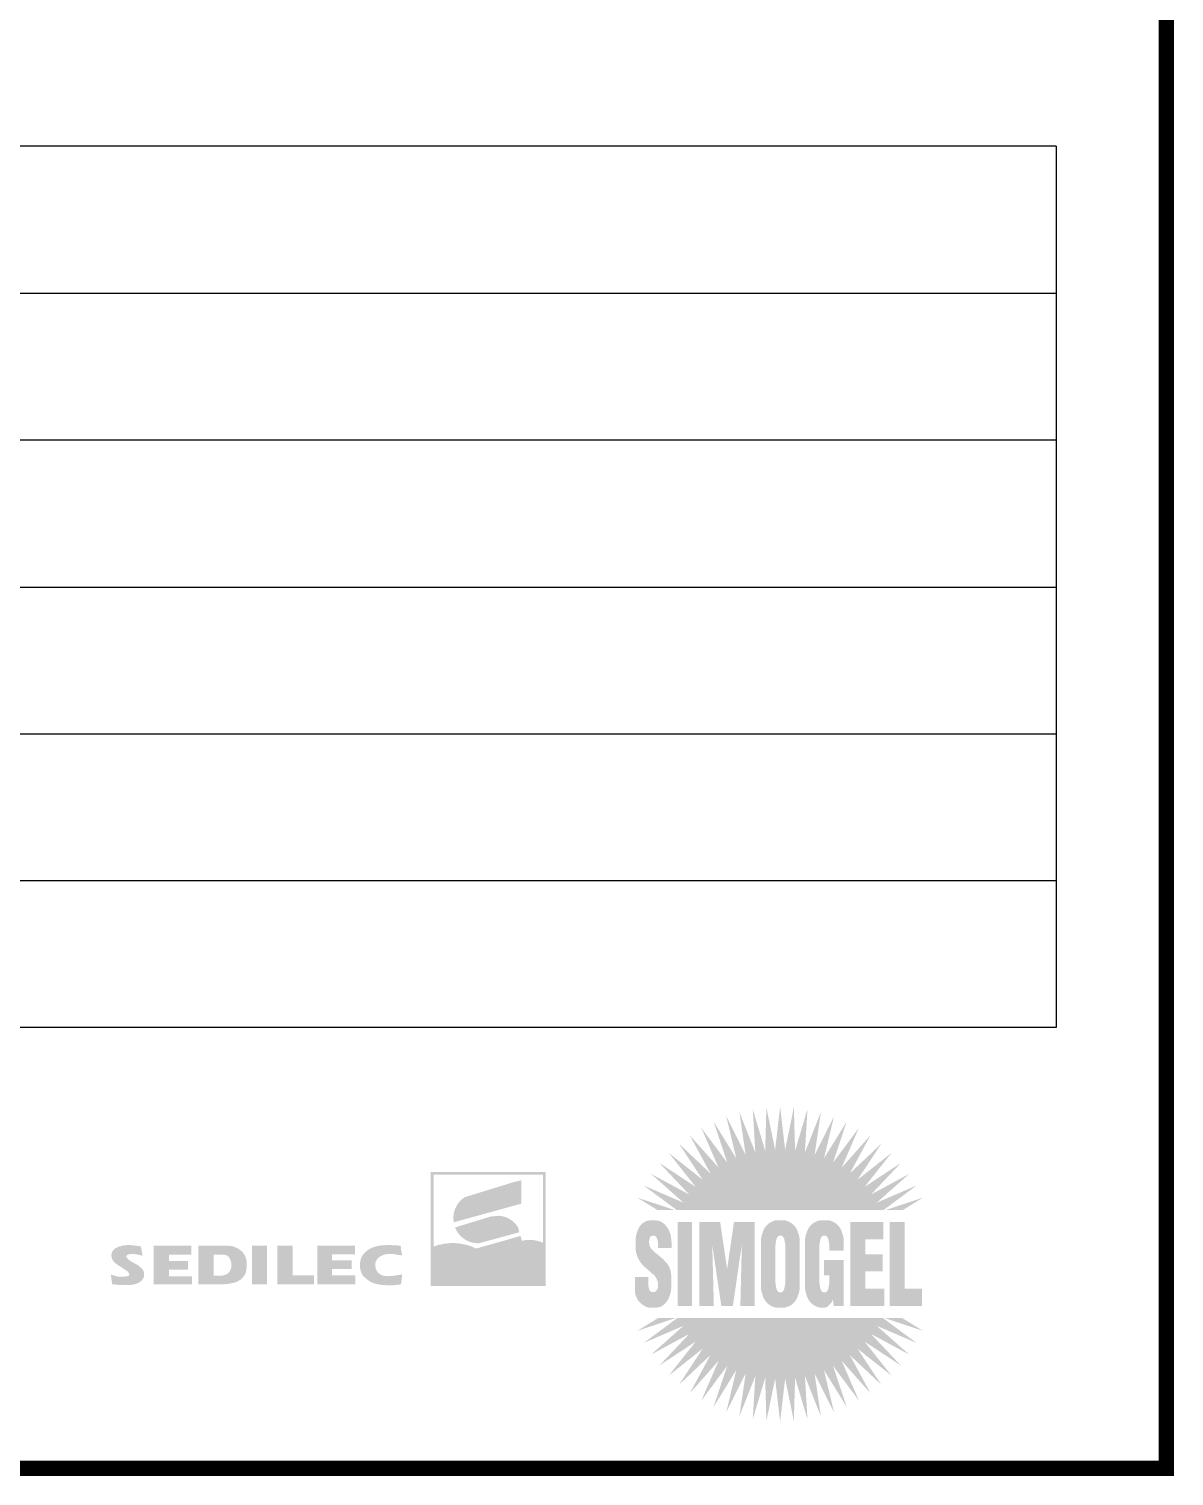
# Model space of a CAD drawing. Header units: millimetres. Extents: x 0 to 200, y 0 to 287.
# Drawn here: x 148.4 to 200.4, y -0.3 to 65.3 of the extents above; entities that cross this region are included whole.
import ezdxf

# ---------------------------------------------------------------- set-up
doc = ezdxf.new("R2010")
doc.units = ezdxf.units.MM
doc.layers.get('0').update_dxf_attribs({"linetype": 'CONTINUOUS'})
doc.layers.add('CARTOUCHE', color=7, linetype='CONTINUOUS')

msp = doc.modelspace()

# ---------------------------------------------------------------- hatches: boundary and pattern name
at = {"layer": 'CARTOUCHE', "true_color": 0x0e1b8d}
h = msp.add_hatch(color=166, dxfattribs=at)
h.paths.add_polyline_path([(188.3339328280084, 13.36293865322364), (186.6031781525354, 12.42782911897604), (187.9543768744857, 13.85758560226418), (186.3117084090921, 12.7751892328568), (187.5331539237185, 14.3172697892835), (185.9910733672917, 13.09582427465517), (187.0734697366995, 14.73849274005119), (185.6437132534115, 13.38729401809979), (186.5788227876595, 15.11804869357246), (185.2722716876559, 13.64738020244675), (186.0529776385531, 15.45304899985615), (184.8795755646247, 13.87410341478949), (185.4999362884828, 15.74094410429808), (184.4686135389281, 14.06573815458017), (184.9239077160552, 15.97954295130825), (184.0425132797315, 14.22082596574069), (184.3292758465237, 16.16702965960235), (183.604517667291, 14.33818653638366), (183.7205661874641, 16.30197734211436), (183.1579601126862, 14.41692668169856), (183.1024113869296, 16.38335896550154), (182.7062391885472, 14.45644714163979), (182.479515976205, 16.4105551664681), (182.2527927638635, 14.45644714164081), (181.8566205654802, 16.38335896550393), (181.801071839724, 14.41692668170049), (181.2384657649457, 16.30197734211669), (181.35451428512, 14.33818653638434), (180.6297561058864, 16.16702965960343), (180.9165186726792, 14.22082596574069), (180.0351242363548, 15.97954295130904), (180.4904184134806, 14.06573815458052), (179.4590956639274, 15.74094410429757), (180.0794563877857, 13.87410341478864), (178.9060543138563, 15.45304899985734), (179.6867602647544, 13.64738020244687), (178.3802091647508, 15.11804869357252), (179.3153186989995, 13.38729401809962), (177.8855622157092, 14.73849274005204), (178.9679585851172, 13.09582427465665), (177.42587802869, 14.3172697892843), (178.6473235433185, 12.77518923285754), (177.0046550779227, 13.85758560226549), (178.3558537998747, 12.42782911897575), (176.6250991244034, 13.36293865322313), (178.0957676155288, 12.0563875532203), (176.2900988181177, 12.83709350411806), (177.7957294583499, 11.71817583366362), (187.1633024940611, 11.71817583366362), (188.6689331342928, 12.83709350411806), (186.863264336882, 12.05638755322008)])
h.paths.add_polyline_path([(188.9568282387327, 12.28405215404746), (187.2539465128385, 11.71817583366362), (188.0376597445625, 11.71817583366362)])
h.paths.add_polyline_path([(176.002203713678, 12.28405215404712), (176.9213722078473, 11.71817583366362), (177.7050854395715, 11.71817583366362)])
h.paths.add_polyline_path([(176.8944384973013, 9.7223716624149), (176.7960912819239, 9.805709149219638), (176.7020190568602, 9.901868032818982), (176.6100859296712, 9.983068726327872), (176.575877459301, 10.06854300646012), (176.5502221749854, 10.13478550987685), (176.5309799103952, 10.27581832686133), (176.5566362631826, 10.41044076390443), (176.5822915474873, 10.49805183735145), (176.6229141060635, 10.53865218410499), (176.657121507964, 10.55147294398677), (176.7875391643307, 10.55574716751198), (176.8516789778139, 10.51087259723283), (176.8773353306004, 10.46813545716572), (176.8965765267086, 10.42539831709701), (176.9222328794945, 10.34633441690153), (176.9350610558866, 10.27368153354593), (176.9350610558866, 10.0073402781573), (177.5630721990491, 10.0073402781573), (177.558828194666, 10.24321296265754), (177.5290966574081, 10.50498829517358), (177.4951189788079, 10.6479037830992), (177.4512300754673, 10.75968832606429), (177.3846904548708, 10.90118862629146), (177.3068238729305, 10.99316372590442), (177.2485265105968, 11.07192446257642), (177.2018061340377, 11.1115446230699), (177.1536710893545, 11.13984455572466), (177.1097821860105, 11.16531474989461), (177.0573999315013, 11.20493491038621), (176.9993536620733, 11.22332980292992), (176.9342287096086, 11.24172469547278), (176.8450362348, 11.25162973559566), (176.5434811317681, 11.25162973559577), (176.4457942373076, 11.23465003075518), (176.3679276553664, 11.20210453498163), (176.2574991314283, 11.13559962952513), (176.2121955599922, 11.09173454286338), (176.1399919244526, 11.02239989885925), (176.0918568797661, 10.96296965812337), (176.056462396017, 10.88655971257333), (176.0309791371249, 10.83137439801442), (176.0083273513879, 10.77477453268068), (175.9711260672424, 10.67039838907164), (175.9348821415865, 10.50739003811481), (175.9185803352213, 10.36568338288345), (175.9185803352213, 9.930820149196848), (175.9584015334551, 9.744436999012748), (176.0126290537186, 9.583194766640645), (176.0899036974855, 9.438212544192027), (176.1495548245611, 9.347429081029475), (176.1956480030858, 9.290520320098494), (176.2539432284627, 9.222771552535278), (176.3339286071548, 9.134698091026337), (176.4320033600214, 9.05509410119555), (176.4902985853874, 9.003605343570769), (176.5662173274598, 8.938566577668496), (176.6651831930286, 8.846428432124696), (176.7438137385001, 8.797649039250132), (176.7871961821012, 8.747514963997958), (176.8237991171918, 8.690606203059303), (176.8631149241668, 8.62556743716192), (176.9132747393239, 8.514459280039546), (176.9322552262008, 8.448065831762733), (176.9322552262006, 8.208750712725305), (176.9119370017891, 8.14506726610233), (176.8780448016263, 8.085447866612526), (176.8427966997573, 8.040733794668085), (176.7872132777894, 8.005504410064077), (176.6638454554939, 8.005504410064077), (176.6055502301219, 8.0298944249501), (176.5743687648805, 8.062413807904193), (176.5458991030467, 8.094933190850838), (176.5309873897676, 8.150486632498541), (176.5052284628493, 8.25075478301602), (176.5052284628497, 8.679564299728725), (175.8925041344295, 8.679564299728725), (175.8925041344295, 7.968644566178853), (175.9281507146951, 7.829748542511254), (175.9829370502383, 7.71622781517749), (176.0403956554119, 7.617397780708131), (176.1219057557174, 7.527916774274672), (176.2314784268075, 7.430422952137803), (176.3357054901578, 7.36231051573651), (176.4586405778687, 7.304882045903014), (176.5227803913522, 7.299539744169977), (176.9183094192482, 7.299539744169977), (177.0439167765861, 7.32758619136996), (177.1214190066916, 7.368987756003321), (177.1868954892307, 7.418402773237574), (177.2296550087284, 7.459804337876562), (177.2603887806532, 7.49319308680316), (177.3169765742527, 7.547966965124601), (177.3704262407408, 7.620086127827051), (177.4198680370287, 7.70288925709383), (177.4479284708523, 7.781686296957105), (177.4973702671354, 7.915240018900249), (177.5307763086911, 8.05814276886764), (177.5481476639964, 8.281177497241515), (177.5481476639955, 8.598763578265732), (177.5323223999151, 8.840496362700549), (177.5015886279866, 8.99274750380556), (177.4761993953163, 9.074215057636138), (177.4173079578485, 9.196475938368224), (177.341142396797, 9.311332241136313), (177.2636401666919, 9.387458130137475), (177.1727744514823, 9.502314432905678), (177.0779008660736, 9.570426869304583)])
h.paths.add_polyline_path([(178.479526053049, 11.18456244906861), (177.8258970223965, 11.18456244906872), (177.8258970223962, 7.36836678030221), (178.479526053049, 7.368366780302154)])
h.paths.add_polyline_path([(179.7597761337867, 11.18456244906861), (179.4726700920052, 11.18456244906861), (178.8190410613528, 11.18456244906861), (178.8190410613528, 7.36836678030221), (179.4726700920055, 7.368366780302154), (179.4005359077257, 10.13498995418786), (179.8116313218925, 7.36836678030221), (180.0736748573224, 7.36836678030221), (180.3357173547997, 7.368366780302267), (180.7429459076566, 10.17043078898013), (180.6746796226395, 7.368366780302267), (181.3283086532922, 7.36836678030221), (181.3283086532922, 11.18456244906861), (180.6746796226398, 11.18456244906861), (180.3875735808579, 11.18456244906861), (180.0736748573224, 9.041727519595327)])
h.paths.add_polyline_path([(183.3134288820615, 10.63636127782564), (183.2997405788983, 10.6725784914675), (183.2695688276947, 10.77232247478332), (183.2510552667779, 10.81755498182662), (183.20579977693, 10.90253630278988), (183.161229183056, 10.96969912403955), (183.0974590638319, 11.03480540112992), (183.0343257589201, 11.10039954223674), (182.9492992894202, 11.15728219034992), (182.8944435026507, 11.18538086319751), (182.8107889620558, 11.22170380193734), (182.685875048536, 11.2625595448518), (182.2945590390909, 11.2625595448518), (182.1696451255709, 11.221703801937), (182.0859905849774, 11.18538086319893), (182.0311347982068, 11.15728219035032), (181.9461083287063, 11.10039954223765), (181.882975023797, 11.03480540110553), (181.8192049045714, 10.96969912403966), (181.7746343106971, 10.90253630279045), (181.7293788208486, 10.8175549818244), (181.710865259931, 10.77232247478156), (181.6806935087269, 10.67257849146364), (181.6670052055633, 10.63636127781768), (181.6409235975557, 10.55607134867256), (181.6115852611078, 10.39711812827437), (181.6115852611078, 9.276176099820702), (181.6115852611078, 8.155234071366237), (181.640923597555, 7.99628085096839), (181.6670052055637, 7.915990921824346), (181.680693508726, 7.879773708181631), (181.710865259931, 7.780029724861208), (181.7293788208503, 7.734797217812286), (181.7746343106977, 7.6498158968501), (181.8192049045706, 7.582653075601741), (181.8829750238016, 7.517546798498813), (181.9461083287065, 7.451952657405059), (182.0311347982054, 7.395070009290976), (182.0859905849793, 7.366971336442134), (182.1696451255724, 7.330648397703897), (182.2945590390904, 7.289792654789778), (182.6858750485356, 7.289792654789778), (182.810788962056, 7.330648397704749), (182.8944435026465, 7.366971336441168), (182.9492992894189, 7.395070009290691), (183.0343257589193, 7.45195265740449), (183.0974590637968, 7.517546798469255), (183.1612291830545, 7.582653075600433), (183.2057997769309, 7.649815896851521), (183.2510552667794, 7.734797217817913), (183.269568827695, 7.780029724858196), (183.2997405788998, 7.879773708179243), (183.3134288820621, 7.915990921826221), (183.3395104900704, 7.996280850968617), (183.3688488265179, 8.155234071367602), (183.3688488265185, 9.276176099820702), (183.3688488265179, 10.39711812827403), (183.3395104900713, 10.55607134867211)])
h.paths.add_polyline_path([(182.3496541654872, 10.4862233647969), (182.3739845340231, 10.51943824053336), (182.4240214739264, 10.55680569224734), (182.4902170438131, 10.55680569224734), (182.5564126137002, 10.55680569224734), (182.6064495536042, 10.51943824053319), (182.6307799221397, 10.48622336479633), (182.6602475447222, 10.42732174952926), (182.68537713664, 10.31658808852859), (182.7130112467572, 10.14480328097585), (182.7130112467572, 9.276176099820702), (182.7130112467572, 8.407548918666691), (182.6853771366407, 8.235764111113497), (182.6602475447219, 8.125030450111012), (182.6307799221395, 8.066128834846552), (182.6064495536027, 8.0329139591081), (182.5564126137002, 7.995546507394238), (182.4902170438131, 7.995546507394181), (182.4240214739261, 7.995546507394181), (182.3739845340239, 8.032913959107873), (182.3496541654881, 8.066128834844164), (182.3201865429038, 8.125030450114195), (182.2950569509844, 8.235764111117248), (182.2674228408688, 8.407548918666691), (182.2674228408691, 9.276176099820702), (182.2674228408688, 10.14480328097255), (182.2950569509853, 10.31658808852461), (182.3201865429032, 10.42732174952619)], flags=16)
h.paths.add_polyline_path([(185.2653439436032, 10.7723224747831), (185.2468303826874, 10.81755498182656), (185.2015748928376, 10.90253630278835), (185.1570042989648, 10.96969912404069), (185.0932341797014, 11.03480540115885), (185.0301008748301, 11.10039954223674), (184.94507440533, 11.15728219035037), (184.8902186185566, 11.18538086319887), (184.8065640779663, 11.221703801937), (184.681650164445, 11.2625595448518), (184.2903341550002, 11.2625595448518), (184.1654202414802, 11.22170380193757), (184.0817657008912, 11.18538086320007), (184.0269099141169, 11.1572821903514), (183.9418834446158, 11.10039954223635), (183.8787501397244, 11.03480540114163), (183.814980020479, 10.96969912403819), (183.7704094266089, 10.90253630278875), (183.7251539367587, 10.81755498183031), (183.7066403758433, 10.77232247478184), (183.6764686246339, 10.67257849146102), (183.6627803214739, 10.63636127781655), (183.6366987134664, 10.55607134867495), (183.6073603770177, 10.39711812827454), (183.6073603770175, 9.276176099820702), (183.6073603770175, 8.155234071365726), (183.6366987134659, 7.996280850966798), (183.6627803214727, 7.915990921825994), (183.6764686246347, 7.879773708180949), (183.7066403758425, 7.780029724858707), (183.7251539367572, 7.734797217816322), (183.7704094266074, 7.649815896850157), (183.8149800204804, 7.582653075600433), (183.8787501397179, 7.517546798507226), (183.9418834446163, 7.451952657404888), (184.0269099141161, 7.395070009290862), (184.0817657008877, 7.366971336442759), (184.1654202414802, 7.330648397704408), (184.2903341550002, 7.289792654789778), (184.5109956709471, 7.289792654789778), (184.6274002060912, 7.337239019823016), (184.6874028632361, 7.38821443753875), (184.7342044443176, 7.441588413685224), (184.8189937111481, 7.536152504330119), (184.844795377274, 7.597922071994844), (184.868196167812, 7.657293081203818), (184.892796861904, 7.510964456049749), (184.9084018390512, 7.368366780302267), (185.3646239424285, 7.368366780302154), (185.3646239424278, 9.46060524646225), (184.463470728604, 9.460605246462137), (184.463470728604, 8.753944450883637), (184.7087863626665, 8.753944450883637), (184.7087863626663, 8.407548918665611), (184.6811522525505, 8.235764111110825), (184.6560226606319, 8.125030450113456), (184.6265550380484, 8.066128834844278), (184.6022246695123, 8.0329139591081), (184.55218772961, 7.995546507394238), (184.4859921597229, 7.995546507394181), (184.4197965898358, 7.995546507394181), (184.3697596499329, 8.032913959107873), (184.3454292813974, 8.066128834844164), (184.3159616588138, 8.125030450111126), (184.2908320668932, 8.235764111121568), (184.2631979567788, 8.407548918667715), (184.2631979567788, 9.276176099820702), (184.2631979567784, 10.14480328097505), (184.2908320668942, 10.31658808852154), (184.3159616588131, 10.42732174952903), (184.3454292813976, 10.48622336479792), (184.3697596499329, 10.51943824053308), (184.4197965898358, 10.55680569224734), (184.4859921597229, 10.55680569224734), (184.55218772961, 10.55680569224734), (184.6022246695135, 10.51943824053319), (184.6265550380488, 10.48622336479644), (184.6560226606316, 10.42732174952863), (184.681152252552, 10.31658808851665), (184.708786362667, 10.14480328097522), (184.7087863626665, 9.877502856961996), (185.3646239424281, 9.877502856961996), (185.3646239424285, 10.39711812827369), (185.3352856059797, 10.55607134867353), (185.3092039979717, 10.63636127781638), (185.2955156948083, 10.67257849146318)])
h.paths.add_polyline_path([(187.1552647004219, 11.18456244906861), (186.3149272573739, 11.18456244906861), (185.6612982267214, 11.18456244906872), (185.6612982267214, 7.36836678030221), (186.3149272573739, 7.36836678030221), (187.2092742506726, 7.368366780302154), (187.2092742506726, 8.152413886332283), (186.3445444672217, 8.152413886332283), (186.3445444672217, 8.936002425690162), (187.1283592939805, 8.936002425690049), (187.1283592939798, 9.720745024506755), (186.3445444672219, 9.720745024506527), (186.3445444672215, 10.40051534303859), (187.1552647004222, 10.40051534303848)])
h.paths.add_polyline_path([(188.1219681219355, 11.18456244906861), (187.4427607375717, 11.18456244906861), (187.4427607375717, 7.36836678030221), (188.0963897682238, 7.36836678030221), (188.9091892643985, 7.368366780302154), (188.9091892643985, 8.15241388633234), (188.1219681219355, 8.15241388633234)])
h.paths.add_polyline_path([(188.0185533083646, 6.820850524379239), (187.2185493019309, 6.820850524379239), (188.9568282387323, 6.243211529491475)])
h.paths.add_polyline_path([(186.8632643368818, 6.470876130319311), (188.6689331342925, 5.690170179420534), (187.1474744813196, 6.820850524379239), (177.8115574710897, 6.820850524379239), (176.2900988181175, 5.690170179420704), (178.0957676155291, 6.470876130319311), (176.6250991244017, 5.164325030315013), (178.3558537998744, 6.099434564563524), (177.0046550779218, 4.669678081273958), (178.6473235433183, 5.752074450682301), (177.4258780286896, 4.209993894254183), (178.967958585117, 5.431439408883818), (177.8855622157103, 3.788770943487407), (179.315318698999, 5.13996966543931), (178.38020916475, 3.409214989965619), (179.6867602647544, 4.879883481093373), (178.9060543138552, 3.074214683682669), (180.0794563877862, 4.653160268750696), (179.4590956639281, 2.78631957924182), (180.4904184134811, 4.46152552895802), (180.0351242363548, 2.547720732228868), (180.9165186726794, 4.306437717798531), (180.6297561058853, 2.360234023937096), (181.3545142851195, 4.189077147156695), (181.238465764946, 2.225286341424976), (181.8010718397246, 4.110337001840492), (181.8566205654802, 2.143904718036254), (182.2527927638635, 4.070816541899148), (182.479515976205, 2.116708517072084), (182.7062391885466, 4.070816541899831), (183.1024113869296, 2.143904718038755), (183.1579601126859, 4.11033700183998), (183.7205661874643, 2.225286341423384), (183.6045176672907, 4.189077147155672), (184.3292758465252, 2.360234023934311), (184.0425132797318, 4.306437717797792), (184.9239077160559, 2.547720732228981), (184.4686135389285, 4.461525528958077), (185.4999362884826, 2.786319579242274), (184.879575564624, 4.653160268751378), (186.0529776385531, 3.07421468368284), (185.2722716876559, 4.879883481092179), (186.5788227876592, 3.409214989965506), (185.6437132534112, 5.139969665439992), (187.0734697366998, 3.788770943488828), (185.9910733672928, 5.43143940888325), (187.5331539237194, 4.209993894256115), (186.3117084090918, 5.752074450681505), (187.9543768744857, 4.669678081275265), (186.6031781525345, 6.099434564563182), (188.3339328280077, 5.16432503031524)])
h.paths.add_polyline_path([(177.7404826504788, 6.820850524379239), (176.9404786440448, 6.820850524379239), (176.0022037136789, 6.24321152949193)])
h = msp.add_hatch(color=166, dxfattribs=at)
h.paths.add_polyline_path([(170.7440607253643, 13.07419453169854), (170.4164028094394, 12.99766918395557), (168.1743596500537, 12.30775135706131, 0.3074139830822081), (167.673830656829, 11.16650761180989), (170.7440607253643, 12.01461099877935)], flags=0)
h.paths.add_polyline_path([(169.7350250919782, 11.46267525207008), (169.3470057267165, 11.42808482344475), (167.7336618607023, 10.93395454556412, 0.3265536912784439), (168.8219272496681, 10.21628956747406), (170.6366756077538, 10.71184382705894), (170.606076788687, 10.91082579925489, 0.250826587734459)], flags=0)
h.paths.add_polyline_path([(171.8478890718357, 13.44605411422862), (166.6221465794424, 13.44605411422862), (166.6221465794424, 8.2720448113526), (171.8478890718357, 8.2720448113526)])
h.paths.add_polyline_path([(168.4846708429038, 9.92753480695933), (167.5545753426638, 9.644354282758115), (167.5533871376996, 8.617378716250357), (167.6146601705718, 8.616277053306248), (170.0565260373614, 9.311507139158948, 0.2474361641201635), (170.7259693973674, 10.20034191664013, -0.161338034635949), (171.4856100885845, 10.20364733704685), (171.7377667129414, 10.08519586748014), (171.7271639139799, 8.375511190387044), (166.7600445016127, 8.375511190387044), (166.7630027002403, 9.930686710478767, -0.2122882956863039)], flags=16)
h.paths.add_polyline_path([(168.6964141640203, 9.976518074779676, 0.2070248104322465), (166.7600084529342, 10.06566340036954), (166.7600010752785, 13.32532895637274), (171.7271639139799, 13.32400597073706), (171.7197081978763, 10.24064409360255, 0.1621515927401136), (170.7614362465641, 10.32783436880698), (170.7010451981511, 10.54638921888761)], flags=16)
h.paths.add_polyline_path([(167.7336618607023, 10.93395454556412), (169.3470057267165, 11.42808482344475), (169.7350250919782, 11.46267525207008, -0.250826587734459), (170.606076788687, 10.91082579925489), (170.6366756077538, 10.71184382705894), (168.8219272496681, 10.21628956747406, -0.3265536912784439)], flags=0)
h.paths.add_polyline_path([(167.673830656829, 11.16650761180989, -0.3074139830822081), (168.1743596500537, 12.30775135706131), (170.4164028094394, 12.99766918395562), (170.7440607253643, 13.07419453169854), (170.7440607253643, 12.01461099877935)], flags=0)
h.paths.add_polyline_path([(164.1921664071585, 9.487122802334625), (164.2526375160473, 9.550189669404574), (164.3262547481503, 9.610628631485667), (164.3947369018128, 9.6485274865978), (164.4867582530318, 9.687944259749031), (164.5682628568072, 9.71422210851648), (164.6576548322552, 9.722105373062561), (164.7496761834739, 9.727361032900205), (164.8706184012518, 9.729988787748937), (164.9915606190295, 9.716849863365155), (165.1177613364691, 9.690572014597706), (165.2124118115786, 9.680060845062656), (165.3070622866883, 9.666921920678874), (165.3260631096264, 9.666959605884415), (165.2603335010758, 10.10875588198508), (165.0105614419676, 10.11861018787812), (164.8166593989994, 10.13339134643707), (164.673697575966, 10.13503373075258), (164.4699361924673, 10.12517957499983), (164.276034149499, 10.10382887917888), (164.1322438930034, 10.06931748863627), (164.0139307991166, 10.03154309980056), (163.8972609706312, 9.985556939527612), (163.7903137118133, 9.918165882799428), (163.7032221567997, 9.847544107934254), (163.6161306017862, 9.768710561631792), (163.5438281835087, 9.680022859576582), (163.4945309770956, 9.589692773205911), (163.4550933630933, 9.496077918204264), (163.4320878993486, 9.407390216148997), (163.422228558818, 9.325271901215615), (163.4189420280144, 9.103552571007526), (163.442850229834, 9.011493769671063), (163.4665128486115, 8.92477695882269), (163.487546343498, 8.856454582055335), (163.5401298288343, 8.759226451531504), (163.5979718138326, 8.701415244299199), (163.6637011705031, 8.640976282218105), (163.753093397831, 8.564770490764317), (163.8345980016064, 8.506959283531955), (163.9134734814913, 8.46228685054308), (163.9870904617142, 8.42549783224058), (164.0896283084965, 8.388708964078319), (164.1947955310491, 8.362431115310812), (164.2973336297114, 8.341408776240769), (164.4524552137098, 8.323014342159638), (164.5996894260359, 8.309875417775913), (164.8468323612533, 8.301992003089538), (164.9704037029219, 8.312503172624588), (165.0860876729182, 8.325642097008313), (165.2438383808073, 8.346664285938175), (165.2832762466898, 8.362431115310812), (165.3358597320263, 8.798643224682735), (165.2122883903575, 8.782876545450222), (165.0913459206996, 8.767109866217822), (164.9809204503653, 8.743459772299047), (164.8442029854824, 8.730320847915323), (164.702227272818, 8.719809678380273), (164.5839141789309, 8.730320847915323), (164.4734887085964, 8.743459772299047), (164.3867258570392, 8.777621035752873), (164.3157380007069, 8.822293318601567), (164.2447501443748, 8.86959350643906), (164.1790205358243, 8.961565977125247), (164.1527287931563, 9.019377184357609), (164.1290661743787, 9.09295507082237), (164.1159203030445, 9.174416522113745), (164.1132909272736, 9.237483239043513), (164.1159203030445, 9.290038936578469), (164.1290661743787, 9.368872482880931), (164.1527287931563, 9.421428180415887)])
h.paths.add_polyline_path([(163.0346936666732, 9.444865126162767), (162.1551000040392, 9.444865126162767), (162.1551000040392, 9.720746705623299), (163.189936382172, 9.720746705623299), (163.189936382172, 10.10026725190653), (161.4825253933681, 10.10026725190653), (161.4825253933681, 8.358252411565616), (163.2071520140464, 8.358252411565616), (163.2071520140464, 8.754945442776148), (162.1551000040392, 8.754945442776148), (162.1551000040392, 9.048085801058107), (163.0346936666732, 9.048085801058107)])
h.paths.add_polyline_path([(160.3614814150224, 10.10026725190653), (159.6716048785826, 10.10026725190653), (159.6716048785826, 8.358252411565616), (161.3272395309222, 8.358252411565616), (161.3272395309222, 8.754945442776148), (161.1720831093176, 8.754945442776148), (160.3614814150224, 8.754945442776148)])
h.paths.add_polyline_path([(159.2059198790336, 10.10026725190653), (158.516043342594, 10.10026725190653), (158.516043342594, 8.358252411565616), (159.2059198790336, 8.358252411565616)])
h.paths.add_polyline_path([(158.2626545322316, 9.019538735278502), (158.2761558063066, 9.119584097660436), (158.2784063544925, 9.241044866315917), (158.2739052581209, 9.378250543865931), (158.2604024727655, 9.470470745982823), (158.2288960575631, 9.587433012137012), (158.1973893904806, 9.66615755660996), (158.1208735228405, 9.77637191887203), (158.0511090478782, 9.852847212094389), (157.9678415356803, 9.918076098923336), (157.8935762162262, 9.969809478248578), (157.8013070150448, 10.01704420493229), (157.6910341840164, 10.06427893161612), (157.5942638864633, 10.08677174440277), (157.4772396627575, 10.10026725190653), (156.090951348732, 10.10026725190653), (156.0887023118263, 8.358252411565616), (157.2634466527786, 8.358252411565616), (157.4457347588353, 8.373997320460205), (157.5537570416778, 8.396489983106619), (157.6595290282144, 8.414484143251855), (157.7360451477346, 8.434727704787917), (157.8193124080524, 8.466217522577097), (157.9093310610476, 8.511202998010276), (157.9948488695513, 8.560686975944634), (158.0488600109725, 8.605672451377757), (158.116374189629, 8.677649242098823), (158.174886175542, 8.763315971961617), (158.2153947834881, 8.830599828543484), (158.2378995097069, 8.886831560229666), (158.2491517468762, 8.938564939554908)])
h.paths.add_polyline_path([(157.5569677565884, 9.039925230343101), (157.5116872812241, 8.944886745386214), (157.4513133980319, 8.869459581326225), (157.3924487800584, 8.818168965630775), (157.3411309919389, 8.795540726328568), (157.232458102945, 8.760844212844177), (157.1524627643884, 8.750284397864561), (157.0573737661235, 8.747267329318959), (156.788709948136, 8.747267329318959), (156.788709948136, 9.701311247189267), (157.2310067701361, 9.701311247189267), (157.3004367484012, 9.684717295118503), (157.3487357542029, 9.671140411593342), (157.3940162295671, 9.648512172291134), (157.4302403579786, 9.624375473786358), (157.4649554730511, 9.594204488050138), (157.5041983837799, 9.536879885403778), (157.5434415463889, 9.458435502657949), (157.5706098316076, 9.357362880609855), (157.5872125046543, 9.29852951848045), (157.5902312869719, 9.18538862225023), (157.5811751918991, 9.108452848847264)], flags=16)
h.paths.add_polyline_path([(155.6185964071055, 9.41034756851991), (154.7562615232929, 9.41034756851991), (154.7562615232929, 9.70348792680187), (155.7738391226042, 9.70348792680187), (155.7738391226042, 10.10026725190653), (154.0663849868531, 10.10026725190653), (154.0663849868531, 8.358252411565616), (155.7910116075315, 8.358252411565616), (155.7910116075315, 8.72042788513329), (154.7562615232929, 8.72042788513329), (154.7562615232929, 9.013654537309321), (155.6185964071055, 9.013654537309321)])
h.paths.add_polyline_path([(153.5987988178854, 8.958583140559199), (153.5381413177647, 9.049919767239885), (153.4632231252385, 9.123015253045935), (153.3160622100049, 9.239789994014131), (153.1193801670001, 9.341036478484398), (152.9864897674936, 9.422154709139079), (152.9008689400523, 9.4925760467558), (152.8250588402931, 9.579934256799447), (152.8223831185944, 9.638767318648434), (152.8551068700453, 9.681965524414181), (152.9062201315697, 9.705623125345994), (152.9766790398113, 9.718994166573339), (153.0890563286005, 9.727908294151689), (153.215933847716, 9.72088293105719), (153.3535152611471, 9.697532517099432), (153.4910966745779, 9.663803957877917), (153.5533976919805, 9.65602053660541), (153.4833256714855, 10.07459176586627), (153.1640327054167, 10.1161037463603), (152.9745337774834, 10.13426516275632), (152.8161853582517, 10.12907616519459), (152.6604328147449, 10.11350917250928), (152.4475707534058, 10.05124120176828), (152.3047975885245, 9.981189809754767), (152.2035584352452, 9.872220710817714), (152.1646202993685, 9.804763742514979), (152.1490450450178, 9.734712350501411), (152.1412574178426, 9.672444379760407), (152.151640920743, 9.581636847359619), (152.1698120508188, 9.511585455346108), (152.2216887607539, 9.422624948436635), (152.2839897781565, 9.342195411159366), (152.3722495528104, 9.27214386900556), (152.4579134517392, 9.207281474553781), (152.5773239869743, 9.13722993240009), (152.6915425188794, 9.064583966535508), (152.8161445536846, 8.976371007985676), (152.8836373225375, 8.934859027491711), (152.9095960797886, 8.895941620848703), (152.9277672098643, 8.862213061627187), (152.9485342156653, 8.825890078694954), (152.9485342156653, 8.776594676928426), (152.9121919555137, 8.737677120145122), (152.8498909381111, 8.714326706187421), (152.7694187906327, 8.701354137212888), (152.683754891704, 8.703948711063902), (152.4579134517392, 8.698759713502113), (152.3436949198343, 8.722110127459928), (152.1152578560244, 8.799945090886183), (152.1774976665766, 8.355353803686), (152.3903594760359, 8.334597813439018), (152.5590916500481, 8.316436397042992), (152.673310181953, 8.316436397042992), (152.9510688845399, 8.319030820753767), (153.0808626707952, 8.334597813439018), (153.1950814545804, 8.350164806124269), (153.2703618506091, 8.378704367784167), (153.3638133767128, 8.415027350716286), (153.4313061455657, 8.453944757359295), (153.5013947901436, 8.508429306827793), (153.5585040560962, 8.57848069884136), (153.6026339434231, 8.64853224099511), (153.623400949224, 8.710800211736114), (153.6285927006743, 8.832741729507404)])
edge = h.paths.add_edge_path(flags=0)
edge.add_line((170.7440607253643, 12.01461099877935), (170.7440607253643, 13.07419453169854))
edge.add_line((170.7440607253643, 13.07419453169854), (170.4164028094395, 12.99766918395562))
edge.add_line((170.4164028094394, 12.99766918395562), (168.1743596500537, 12.30775135706136))
edge.add_arc((168.7644866426434, 11.36854888300377), 1.109211952089828, 122.1422870168656, 190.4949277730211)
edge.add_line((167.673830656829, 11.16650761180989), (170.7440607253642, 12.01461099877935))
edge = h.paths.add_edge_path(flags=0)
edge.add_arc((169.6551247113581, 10.37319007183555), 1.09241110795061, 29.48233049950379, 85.80556609251387)
edge.add_line((169.7350250919782, 11.46267525207008), (169.3470057267167, 11.42808482344481))
edge.add_line((169.3470057267165, 11.42808482344475), (167.7336618607021, 10.93395454556412))
edge.add_arc((168.7686289341168, 11.31942208872545), 1.104419336068959, 200.4275576289131, 272.7661188308581)
edge.add_line((168.8219272496681, 10.21628956747406), (170.6366756077538, 10.71184382705894))
edge.add_line((170.6366756077538, 10.71184382705894), (170.6060767886869, 10.91082579925489))
at = {"layer": 'CARTOUCHE', "true_color": 0xb7bbde}
h = msp.add_hatch(color=9, dxfattribs=at)
edge = h.paths.add_edge_path()
edge.add_line((166.7600445016127, 8.375511190387044), (166.7630027002403, 9.930686710478767))
edge.add_arc((167.6202922299201, 7.992971405084631), 2.118887902286764, 65.92452098550501, 113.8656934433213, ccw=False)
edge.add_line((168.4846708429038, 9.92753480695933), (167.5545753426637, 9.644354282758059))
edge.add_line((167.5545753426638, 9.644354282758115), (167.5533871376997, 8.6173787162503))
edge.add_line((167.5533871376996, 8.617378716250357), (167.6146601705717, 8.616277053306248))
edge.add_line((167.6146601705718, 8.616277053306248), (170.0565260373614, 9.311507139159005))
edge.add_arc((169.5481856516743, 10.39089327152664), 1.193098642387982, 295.2182423742199, 350.8098595982038)
edge.add_arc((171.110778306969, 9.055539491510729), 1.207746036835057, 71.91928641567608, 108.57933206476301, ccw=False)
edge.add_line((171.4856100885845, 10.20364733704685), (171.7377667129413, 10.08519586748014))
edge.add_line((171.7377667129414, 10.08519586748014), (171.7271639139797, 8.375511190387044))
edge.add_line((171.7271639139799, 8.375511190387044), (166.7600445016127, 8.375511190387044))

# ---------------------------------------------------------------- linework, layer by layer
at = {"color": 7}
for p, q in [((195.0009155518489, 60), (5, 60)), ((195.0009155518494, 60), (195.0009155518491, 19.99999999999994)), ((195.0009155518491, 53.32000000000005), (100.0004577759246, 53.32000000000005)), ((195.0009155518491, 46.66000000000003), (5, 46.66000000000003)), ((195.0009155518491, 39.98000000000002), (100.0004577759246, 39.98000000000002)), ((195.0009155518491, 33.31999999999999), (5, 33.32000000000005)), ((195.0009155518491, 26.66000000000003), (100.0004577759246, 26.66000000000003)), ((195.0009155518489, 19.99999999999994), (5, 20.00000000000006))]:
    msp.add_line(p, q, dxfattribs=at)
at = {"color": 7, "const_width": 0.6981827898422182}
msp.add_lwpolyline([(0, 0), (0, 287.0049438353163), (200.0009155518491, 287.0049438353163), (200.0009155518491, 0), (200.0009155518491, 0)], close=True, dxfattribs=at)

doc.saveas('drawing.dxf')
